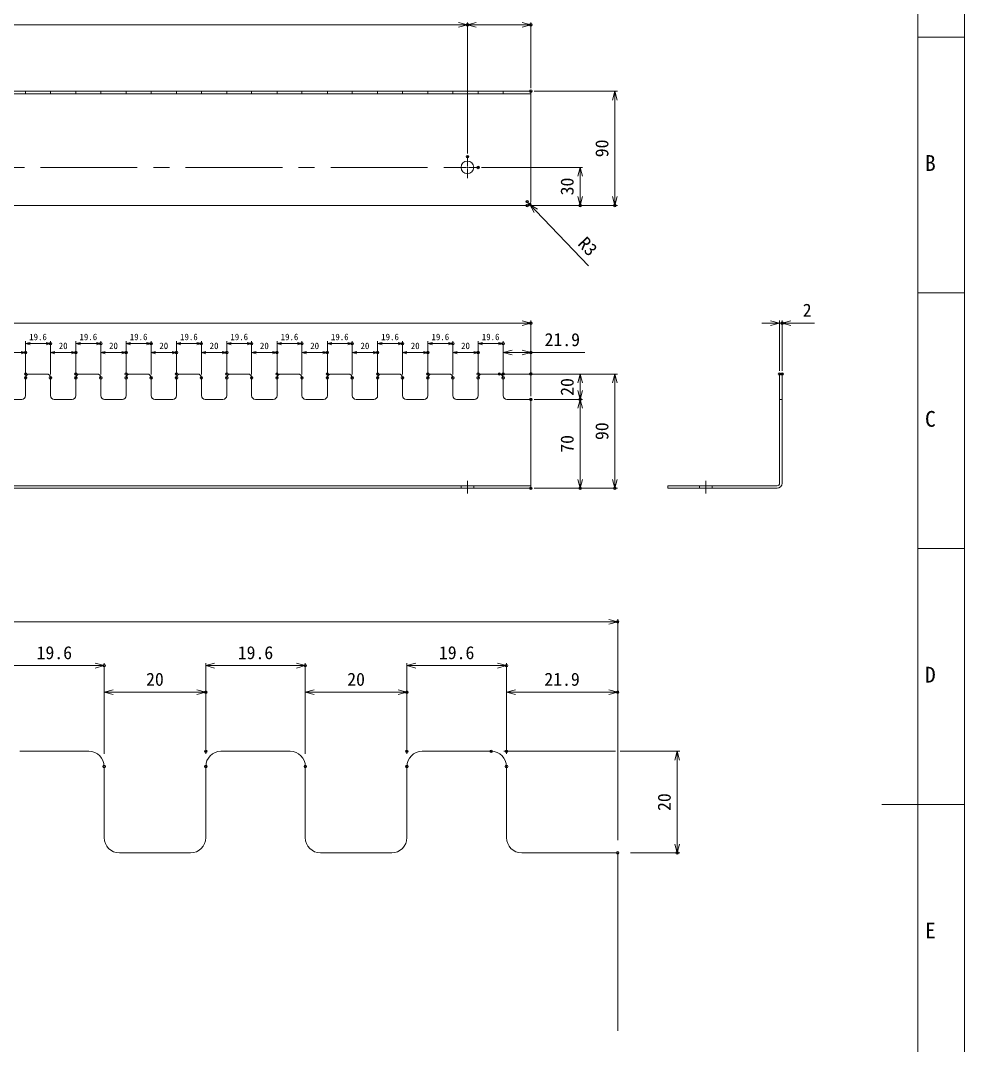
# Model space of a CAD drawing. Units: millimetres at full size, with parts at other scales. Extents: x -34906 to 7411, y -8440 to 3030.
# Drawn here: x -11451 to -10707, y -6895 to -6088 of the extents above; entities that cross this region are included whole.
import ezdxf
from ezdxf.enums import TextEntityAlignment as Align

# ---------------------------------------------------------------- set-up
doc = ezdxf.new("R2010")
doc.units = ezdxf.units.MM
doc.header["$LTSCALE"] = 4
doc.header["$PDMODE"] = 32
doc.header["$PDSIZE"] = 2
doc.linetypes.add('USER1', pattern=[28.575, 19.05, -3.175, 3.175, -3.175])
doc.linetypes.add('USER4', pattern=[4.7625, 3.175, -1.5875])
for name, color, linetype, lineweight in [('0-1_Defpoints', 7, 'Continuous', 18), ('0-2_01_外形線', 7, 'Continuous', 18), ('0-3_04_中心線', 7, 'USER1', 9), ('0-5_07_寸法線', 7, 'Continuous', 9), ('0-7_99_図枠', 7, 'Continuous', 18), ('0-A_03_かくれ線', 6, 'USER4', 18)]:
    doc.layers.add(name, color=color, linetype=linetype, lineweight=lineweight)
doc.styles.add('ＭＳ ゴシック', font='')
doc.styles.get('ＭＳ ゴシック').set_extended_font_data('MS Gothic')

msp = doc.modelspace()

# ---------------------------------------------------------------- linework, layer by layer
at = {"layer": '0-1_Defpoints'}
msp.add_lwpolyline([(-12985.993, -7510.374), (-10707.409, -7510.374), (-10707.409, -5899.254), (-12985.993, -5899.254)], close=True, dxfattribs=at)
at = {"layer": '0-2_01_外形線'}
for p, q in [((-12735.824, -6145.34), (-11048.824, -6145.34)), ((-11446.724, -6145.34), (-11446.724, -6143.34)), ((-11427.124, -6145.34), (-11427.124, -6143.34)), ((-11407.124, -6145.34), (-11407.124, -6143.34)), ((-11387.524, -6145.34), (-11387.524, -6143.34)), ((-11367.524, -6145.34), (-11367.524, -6143.34)), ((-11347.924, -6145.34), (-11347.924, -6143.34)), ((-11327.924, -6145.34), (-11327.924, -6143.34)), ((-11308.324, -6145.34), (-11308.324, -6143.34)), ((-11288.324, -6145.34), (-11288.324, -6143.34)), ((-11268.724, -6145.34), (-11268.724, -6143.34)), ((-11248.724, -6145.34), (-11248.724, -6143.34)), ((-11229.124, -6145.34), (-11229.124, -6143.34)), ((-11209.124, -6145.34), (-11209.124, -6143.34)), ((-11189.524, -6145.34), (-11189.524, -6143.34)), ((-11169.524, -6145.34), (-11169.524, -6143.34)), ((-11149.924, -6145.34), (-11149.924, -6143.34)), ((-11129.924, -6145.34), (-11129.924, -6143.34)), ((-11110.324, -6145.34), (-11110.324, -6143.34)), ((-11090.324, -6145.34), (-11090.324, -6143.34)), ((-11070.724, -6145.34), (-11070.724, -6143.34)), ((-12732.824, -6233.34), (-11128.824, -6233.34)), ((-11430.124, -6365.987), (-11443.724, -6365.987)), ((-11390.524, -6365.987), (-11404.124, -6365.987)), ((-11350.924, -6365.987), (-11364.524, -6365.987)), ((-11311.324, -6365.987), (-11324.924, -6365.987)), ((-11271.724, -6365.987), (-11285.324, -6365.987)), ((-11232.124, -6365.987), (-11245.724, -6365.987)), ((-11192.524, -6365.987), (-11206.124, -6365.987)), ((-11152.924, -6365.987), (-11166.524, -6365.987)), ((-11113.324, -6365.987), (-11126.924, -6365.987)), ((-11073.724, -6365.987), (-11087.324, -6365.987)), ((-11446.724, -6368.987), (-11446.724, -6382.987)), ((-11427.124, -6382.987), (-11427.124, -6368.987)), ((-11407.124, -6368.987), (-11407.124, -6382.987)), ((-11387.524, -6382.987), (-11387.524, -6368.987)), ((-11367.524, -6368.987), (-11367.524, -6382.987)), ((-11347.924, -6382.987), (-11347.924, -6368.987)), ((-11327.924, -6368.987), (-11327.924, -6382.987)), ((-11308.324, -6382.987), (-11308.324, -6368.987)), ((-11288.324, -6368.987), (-11288.324, -6382.987)), ((-11268.724, -6382.987), (-11268.724, -6368.987)), ((-11248.724, -6368.987), (-11248.724, -6382.987)), ((-11229.124, -6382.987), (-11229.124, -6368.987)), ((-11209.124, -6368.987), (-11209.124, -6382.987)), ((-11189.524, -6382.987), (-11189.524, -6368.987)), ((-11169.524, -6368.987), (-11169.524, -6382.987)), ((-11149.924, -6382.987), (-11149.924, -6368.987)), ((-11129.924, -6368.987), (-11129.924, -6382.987)), ((-11110.324, -6382.987), (-11110.324, -6368.987)), ((-11090.324, -6368.987), (-11090.324, -6382.987)), ((-11070.724, -6382.987), (-11070.724, -6368.987)), ((-11449.724, -6385.987), (-11463.724, -6385.987)), ((-11410.124, -6385.987), (-11424.124, -6385.987)), ((-11370.524, -6385.987), (-11384.524, -6385.987)), ((-11330.924, -6385.987), (-11344.924, -6385.987)), ((-11291.324, -6385.987), (-11305.324, -6385.987)), ((-11251.724, -6385.987), (-11265.724, -6385.987)), ((-11212.124, -6385.987), (-11226.124, -6385.987)), ((-11172.524, -6385.987), (-11186.524, -6385.987)), ((-11132.924, -6385.987), (-11146.924, -6385.987)), ((-11093.324, -6385.987), (-11107.324, -6385.987)), ((-11048.924, -6385.987), (-11067.724, -6385.987)), ((-11048.824, -6453.987), (-12735.824, -6453.987)), ((-10941.043, -6455.987), (-10855.043, -6455.987)), ((-11396.875, -6663.025), (-11451.275, -6663.025)), ((-11238.475, -6663.025), (-11292.875, -6663.025)), ((-11080.075, -6663.025), (-11134.475, -6663.025)), ((-11384.875, -6731.025), (-11384.875, -6675.025)), ((-11304.875, -6675.025), (-11304.875, -6731.025)), ((-11226.475, -6731.025), (-11226.475, -6675.025)), ((-11146.475, -6675.025), (-11146.475, -6731.025)), ((-11068.075, -6731.025), (-11068.075, -6675.025)), ((-11316.875, -6743.025), (-11372.875, -6743.025)), ((-11158.475, -6743.025), (-11214.475, -6743.025))]:
    msp.add_line(p, q, dxfattribs=at)
for points in [[(-11048.824, -6230.34), (-11048.824, -6143.34), (-12735.824, -6143.34), (-12735.824, -6230.34)], [(-11128.824, -6233.34), (-11068.824, -6233.34), (-11051.824, -6233.34)], [(-10851.043, -6451.987), (-10851.043, -6365.987), (-10853.043, -6365.987), (-10853.043, -6451.987)], [(-12735.824, -6385.987), (-12735.824, -6455.987), (-11048.824, -6455.987), (-11048.824, -6385.987)], [(-10855.043, -6453.987), (-10941.043, -6453.987), (-10941.043, -6455.987)], [(-10980.475, -6883.025), (-10980.475, -6743.025), (-11056.075, -6743.025)]]:
    msp.add_lwpolyline(points, dxfattribs=at)
msp.add_circle((-11098.824, -6203.34), 5, dxfattribs=at)
for centre, radius, start, end in [((-11051.824, -6230.34), 3, 270, 0), ((-11443.724, -6368.987), 3, 90, 180), ((-11430.124, -6368.987), 3, 0, 90), ((-11404.124, -6368.987), 3, 90, 180), ((-11390.524, -6368.987), 3, 0, 90), ((-11364.524, -6368.987), 3, 90, 180), ((-11350.924, -6368.987), 3, 0, 90), ((-11324.924, -6368.987), 3, 90, 180), ((-11311.324, -6368.987), 3, 0, 90), ((-11285.324, -6368.987), 3, 90, 180), ((-11271.724, -6368.987), 3, 0, 90), ((-11245.724, -6368.987), 3, 90, 180), ((-11232.124, -6368.987), 3, 360, 90), ((-11206.124, -6368.987), 3, 90, 180), ((-11192.524, -6368.987), 3, 0, 90), ((-11166.524, -6368.987), 3, 90, 180), ((-11152.924, -6368.987), 3, 0, 90), ((-11126.924, -6368.987), 3, 90, 180), ((-11113.324, -6368.987), 3, 0, 90), ((-11087.324, -6368.987), 3, 90, 180), ((-11073.724, -6368.987), 3, 0, 90), ((-11449.724, -6382.987), 3, 270, 0), ((-11424.124, -6382.987), 3, 180, 270), ((-11410.124, -6382.987), 3, 270, 0), ((-11384.524, -6382.987), 3, 180, 270), ((-11370.524, -6382.987), 3, 270, 0), ((-11344.924, -6382.987), 3, 180, 270), ((-11330.924, -6382.987), 3, 270, 0), ((-11305.324, -6382.987), 3, 180, 270), ((-11291.324, -6382.987), 3, 270, 0), ((-11265.724, -6382.987), 3, 180, 270), ((-11251.724, -6382.987), 3, 270, 0), ((-11226.124, -6382.987), 3, 180, 270), ((-11212.124, -6382.987), 3, 270, 0), ((-11186.524, -6382.987), 3, 180, 270), ((-11172.524, -6382.987), 3, 270, 0), ((-11146.924, -6382.987), 3, 180, 270), ((-11132.924, -6382.987), 3, 270, 0), ((-11107.324, -6382.987), 3, 180, 270), ((-11093.324, -6382.987), 3, 270, 0), ((-11067.724, -6382.987), 3, 180, 270), ((-10855.043, -6451.987), 4, 270, 0), ((-10855.043, -6451.987), 2, 270, 0), ((-11396.875, -6675.025), 12, 0, 90), ((-11292.875, -6675.025), 12, 90, 180), ((-11238.475, -6675.025), 12, 360, 90), ((-11134.475, -6675.025), 12, 90, 180), ((-11080.075, -6675.025), 12, 0, 90), ((-11372.875, -6731.025), 12, 180, 270), ((-11316.875, -6731.025), 12, 270, 0), ((-11214.475, -6731.025), 12, 180, 270), ((-11158.475, -6731.025), 12, 270, 0), ((-11056.075, -6731.025), 12, 180, 270)]:
    msp.add_arc(centre, radius, start, end, dxfattribs=at)
at = {"layer": '0-3_04_中心線'}
for p, q in [((-11098.824, -6202.34), (-11098.824, -6194.84)), ((-11107.324, -6203.34), (-11099.824, -6203.34)), ((-11098.824, -6211.84), (-11098.824, -6204.34)), ((-11097.824, -6203.34), (-11090.324, -6203.34))]:
    msp.add_line(p, q, dxfattribs=at)
at = {"layer": '0-3_04_中心線', "color": 1, "lineweight": 18}
for p, q in [((-12692.324, -6203.34), (-11092.324, -6203.34)), ((-11098.824, -6449.987), (-11098.824, -6459.987)), ((-10911.043, -6449.987), (-10911.043, -6459.987))]:
    msp.add_line(p, q, dxfattribs=at)
at = {"layer": '0-3_04_中心線', "linetype": 'Continuous'}
for p, q in [((-11099.324, -6203.34), (-11098.324, -6203.34)), ((-11098.824, -6203.84), (-11098.824, -6202.84))]:
    msp.add_line(p, q, dxfattribs=at)
at = {"layer": '0-5_07_寸法線', "color": 3, "lineweight": 18}
for p, q in [((-11551.824, -6091.125), (-11105.824, -6091.125)), ((-11098.824, -6192.34), (-11098.824, -6089.125)), ((-11098.824, -6192.34), (-11098.824, -6089.125)), ((-11091.824, -6091.125), (-11055.824, -6091.125)), ((-11048.824, -6140.84), (-11048.824, -6089.125)), ((-11046.324, -6143.34), (-10980.746, -6143.34)), ((-10982.746, -6150.34), (-10982.746, -6226.34)), ((-11087.824, -6203.34), (-11008.127, -6203.34)), ((-11010.127, -6210.34), (-11010.127, -6226.34)), ((-11051.824, -6230.34), (-11049.75, -6232.508)), ((-11049.324, -6233.34), (-10980.746, -6233.34)), ((-11049.324, -6233.34), (-11008.127, -6233.34)), ((-11003.577, -6280.757), (-11044.91, -6237.565)), ((-12728.824, -6325.943), (-11055.824, -6325.943)), ((-11048.824, -6363.423), (-11048.824, -6323.943)), ((-10860.043, -6325.943), (-10867.043, -6325.943)), ((-10853.043, -6363.487), (-10853.043, -6323.943)), ((-10853.043, -6325.943), (-10851.043, -6325.943)), ((-10851.043, -6363.487), (-10851.043, -6323.943)), ((-10844.043, -6325.943), (-10825.576, -6325.943)), ((-11446.724, -6366.487), (-11446.724, -6340.089)), ((-11443.224, -6342.089), (-11430.624, -6342.089)), ((-11427.124, -6366.487), (-11427.124, -6340.089)), ((-11407.124, -6366.487), (-11407.124, -6340.089)), ((-11403.624, -6342.089), (-11391.024, -6342.089)), ((-11387.524, -6366.487), (-11387.524, -6340.089)), ((-11367.524, -6366.487), (-11367.524, -6340.089)), ((-11364.024, -6342.089), (-11351.424, -6342.089)), ((-11347.924, -6366.487), (-11347.924, -6340.089)), ((-11327.924, -6366.487), (-11327.924, -6340.089)), ((-11324.424, -6342.089), (-11311.824, -6342.089)), ((-11308.324, -6366.487), (-11308.324, -6340.089)), ((-11288.324, -6366.487), (-11288.324, -6340.089)), ((-11284.824, -6342.089), (-11272.224, -6342.089)), ((-11268.724, -6366.487), (-11268.724, -6340.089)), ((-11248.724, -6366.487), (-11248.724, -6340.089)), ((-11245.224, -6342.089), (-11232.624, -6342.089)), ((-11229.124, -6366.487), (-11229.124, -6340.089)), ((-11209.124, -6366.487), (-11209.124, -6340.089)), ((-11205.624, -6342.089), (-11193.024, -6342.089)), ((-11189.524, -6366.487), (-11189.524, -6340.089)), ((-11169.524, -6366.487), (-11169.524, -6340.089)), ((-11166.024, -6342.089), (-11153.424, -6342.089)), ((-11149.924, -6366.487), (-11149.924, -6340.089)), ((-11129.924, -6366.487), (-11129.924, -6340.089)), ((-11126.424, -6342.089), (-11113.824, -6342.089)), ((-11110.324, -6366.487), (-11110.324, -6340.089)), ((-11090.324, -6366.487), (-11090.324, -6340.089)), ((-11086.824, -6342.089), (-11074.224, -6342.089)), ((-11070.724, -6366.487), (-11070.724, -6340.089)), ((-11463.224, -6349.13), (-11450.224, -6349.13)), ((-11446.724, -6363.487), (-11446.724, -6347.13)), ((-11427.124, -6366.487), (-11427.124, -6347.13)), ((-11423.624, -6349.13), (-11410.624, -6349.13)), ((-11407.124, -6363.487), (-11407.124, -6347.13)), ((-11387.524, -6366.487), (-11387.524, -6347.13)), ((-11384.024, -6349.13), (-11371.024, -6349.13)), ((-11367.524, -6363.487), (-11367.524, -6347.13)), ((-11347.924, -6366.487), (-11347.924, -6347.13)), ((-11344.424, -6349.13), (-11331.424, -6349.13)), ((-11327.924, -6363.487), (-11327.924, -6347.13)), ((-11308.324, -6366.487), (-11308.324, -6347.13)), ((-11304.824, -6349.13), (-11291.824, -6349.13)), ((-11288.324, -6363.487), (-11288.324, -6347.13)), ((-11268.724, -6366.487), (-11268.724, -6347.13)), ((-11265.224, -6349.13), (-11252.224, -6349.13)), ((-11248.724, -6363.487), (-11248.724, -6347.13)), ((-11229.124, -6366.487), (-11229.124, -6347.13)), ((-11225.624, -6349.13), (-11212.624, -6349.13)), ((-11209.124, -6363.487), (-11209.124, -6347.13)), ((-11189.524, -6366.487), (-11189.524, -6347.13)), ((-11186.024, -6349.13), (-11173.024, -6349.13)), ((-11169.524, -6363.487), (-11169.524, -6347.13)), ((-11149.924, -6366.487), (-11149.924, -6347.13)), ((-11146.424, -6349.13), (-11133.424, -6349.13)), ((-11129.924, -6363.487), (-11129.924, -6347.13)), ((-11110.324, -6366.487), (-11110.324, -6347.13)), ((-11106.824, -6349.13), (-11093.824, -6349.13)), ((-11090.324, -6363.487), (-11090.324, -6347.13)), ((-11070.724, -6363.487), (-11070.724, -6347.13)), ((-11063.724, -6349.13), (-11055.824, -6349.13)), ((-11048.824, -6383.487), (-11048.824, -6347.13)), ((-11048.824, -6349.13), (-11006.357, -6349.13)), ((-11071.224, -6365.987), (-10980.746, -6365.987)), ((-11046.324, -6365.987), (-11008.127, -6365.987)), ((-11010.127, -6372.987), (-11010.127, -6378.987)), ((-10982.746, -6372.987), (-10982.746, -6448.987)), ((-11046.324, -6385.987), (-11008.127, -6385.987)), ((-11046.324, -6385.987), (-11008.127, -6385.987)), ((-11010.127, -6392.987), (-11010.127, -6448.987)), ((-11046.324, -6455.987), (-10980.746, -6455.987)), ((-11046.324, -6455.987), (-11008.127, -6455.987)), ((-10980.475, -6733.025), (-10980.475, -6559.03)), ((-12157.611, -6561.03), (-10987.475, -6561.03)), ((-11456.275, -6595.594), (-11391.875, -6595.594)), ((-11384.875, -6665.025), (-11384.875, -6593.594)), ((-11304.875, -6665.025), (-11304.875, -6593.594)), ((-11297.875, -6595.594), (-11233.475, -6595.594)), ((-11226.475, -6665.025), (-11226.475, -6593.594)), ((-11146.475, -6665.025), (-11146.475, -6593.594)), ((-11139.475, -6595.594), (-11075.075, -6595.594)), ((-11068.075, -6665.025), (-11068.075, -6593.594)), ((-11384.875, -6665.025), (-11384.875, -6614.535)), ((-11377.875, -6616.535), (-11311.875, -6616.535)), ((-11304.875, -6653.025), (-11304.875, -6614.535)), ((-11226.475, -6665.025), (-11226.475, -6614.535)), ((-11219.475, -6616.535), (-11153.475, -6616.535)), ((-11146.475, -6653.025), (-11146.475, -6614.535)), ((-11068.075, -6653.025), (-11068.075, -6614.535)), ((-11061.075, -6616.535), (-10987.475, -6616.535)), ((-10980.475, -6733.025), (-10980.475, -6614.535)), ((-11070.075, -6663.025), (-10982.35, -6663.025)), ((-10978.6, -6663.025), (-10931.636, -6663.025)), ((-10933.636, -6670.025), (-10933.636, -6736.025)), ((-10970.475, -6743.025), (-10931.636, -6743.025))]:
    msp.add_line(p, q, dxfattribs=at)
at = {"layer": '0-5_07_寸法線'}
for p, q in [((-11098.824, -6091.125), (-11105.824, -6091.125)), ((-11098.824, -6091.125), (-11091.824, -6091.125)), ((-11048.824, -6091.125), (-11055.824, -6091.125)), ((-10982.746, -6143.34), (-10982.746, -6150.34)), ((-11010.127, -6203.34), (-11010.127, -6210.34)), ((-11010.127, -6233.34), (-11010.127, -6226.34)), ((-10982.746, -6233.34), (-10982.746, -6226.34)), ((-11049.75, -6232.508), (-11044.91, -6237.565)), ((-11048.824, -6325.943), (-11055.824, -6325.943)), ((-10853.043, -6325.943), (-10860.043, -6325.943)), ((-10851.043, -6325.943), (-10844.043, -6325.943)), ((-11446.724, -6342.089), (-11443.224, -6342.089)), ((-11427.124, -6342.089), (-11430.624, -6342.089)), ((-11407.124, -6342.089), (-11403.624, -6342.089)), ((-11387.524, -6342.089), (-11391.024, -6342.089)), ((-11367.524, -6342.089), (-11364.024, -6342.089)), ((-11347.924, -6342.089), (-11351.424, -6342.089)), ((-11327.924, -6342.089), (-11324.424, -6342.089)), ((-11308.324, -6342.089), (-11311.824, -6342.089)), ((-11288.324, -6342.089), (-11284.824, -6342.089)), ((-11268.724, -6342.089), (-11272.224, -6342.089)), ((-11248.724, -6342.089), (-11245.224, -6342.089)), ((-11229.124, -6342.089), (-11232.624, -6342.089)), ((-11209.124, -6342.089), (-11205.624, -6342.089)), ((-11189.524, -6342.089), (-11193.024, -6342.089)), ((-11169.524, -6342.089), (-11166.024, -6342.089)), ((-11149.924, -6342.089), (-11153.424, -6342.089)), ((-11129.924, -6342.089), (-11126.424, -6342.089)), ((-11110.324, -6342.089), (-11113.824, -6342.089)), ((-11090.324, -6342.089), (-11086.824, -6342.089)), ((-11070.724, -6342.089), (-11074.224, -6342.089)), ((-11446.724, -6349.13), (-11450.224, -6349.13)), ((-11427.124, -6349.13), (-11423.624, -6349.13)), ((-11407.124, -6349.13), (-11410.624, -6349.13)), ((-11387.524, -6349.13), (-11384.024, -6349.13)), ((-11367.524, -6349.13), (-11371.024, -6349.13)), ((-11347.924, -6349.13), (-11344.424, -6349.13)), ((-11327.924, -6349.13), (-11331.424, -6349.13)), ((-11308.324, -6349.13), (-11304.824, -6349.13)), ((-11288.324, -6349.13), (-11291.824, -6349.13)), ((-11268.724, -6349.13), (-11265.224, -6349.13)), ((-11248.724, -6349.13), (-11252.224, -6349.13)), ((-11229.124, -6349.13), (-11225.624, -6349.13)), ((-11209.124, -6349.13), (-11212.624, -6349.13)), ((-11189.524, -6349.13), (-11186.024, -6349.13)), ((-11169.524, -6349.13), (-11173.024, -6349.13)), ((-11149.924, -6349.13), (-11146.424, -6349.13)), ((-11129.924, -6349.13), (-11133.424, -6349.13)), ((-11110.324, -6349.13), (-11106.824, -6349.13)), ((-11090.324, -6349.13), (-11093.824, -6349.13)), ((-11070.724, -6349.13), (-11063.724, -6349.13)), ((-11048.824, -6349.13), (-11055.824, -6349.13)), ((-11010.127, -6365.987), (-11010.127, -6372.987)), ((-10982.746, -6365.987), (-10982.746, -6372.987)), ((-11010.127, -6385.987), (-11010.127, -6378.987)), ((-11010.127, -6385.987), (-11010.127, -6392.987)), ((-11010.127, -6455.987), (-11010.127, -6448.987)), ((-10982.746, -6455.987), (-10982.746, -6448.987)), ((-10980.475, -6561.03), (-10987.475, -6561.03)), ((-11384.875, -6595.594), (-11391.875, -6595.594)), ((-11304.875, -6595.594), (-11297.875, -6595.594)), ((-11226.475, -6595.594), (-11233.475, -6595.594)), ((-11146.475, -6595.594), (-11139.475, -6595.594)), ((-11068.075, -6595.594), (-11075.075, -6595.594)), ((-11384.875, -6616.535), (-11377.875, -6616.535)), ((-11304.875, -6616.535), (-11311.875, -6616.535)), ((-11226.475, -6616.535), (-11219.475, -6616.535)), ((-11146.475, -6616.535), (-11153.475, -6616.535)), ((-11068.075, -6616.535), (-11061.075, -6616.535)), ((-10980.475, -6616.535), (-10987.475, -6616.535)), ((-10933.636, -6663.025), (-10933.636, -6670.025)), ((-10933.636, -6743.025), (-10933.636, -6736.025))]:
    msp.add_line(p, q, dxfattribs=at)
for points in [[(-11105.824, -6089.249), (-11098.824, -6091.125), (-11105.824, -6093)], [(-11091.824, -6093), (-11098.824, -6091.125), (-11091.824, -6089.249)], [(-11055.824, -6089.249), (-11048.824, -6091.125), (-11055.824, -6093)], [(-10984.621, -6150.34), (-10982.746, -6143.34), (-10980.87, -6150.34)], [(-11012.002, -6210.34), (-11010.127, -6203.34), (-11008.251, -6210.34)], [(-11008.251, -6226.34), (-11010.127, -6233.34), (-11012.002, -6226.34)], [(-10980.87, -6226.34), (-10982.746, -6233.34), (-10984.621, -6226.34)], [(-11046.265, -6238.862), (-11049.75, -6232.508), (-11043.555, -6236.268)], [(-11055.824, -6324.067), (-11048.824, -6325.943), (-11055.824, -6327.818)], [(-10860.043, -6324.067), (-10853.043, -6325.943), (-10860.043, -6327.818)], [(-10844.043, -6327.818), (-10851.043, -6325.943), (-10844.043, -6324.067)], [(-11443.224, -6343.027), (-11446.724, -6342.089), (-11443.224, -6341.151)], [(-11430.624, -6341.151), (-11427.124, -6342.089), (-11430.624, -6343.027)], [(-11403.624, -6343.027), (-11407.124, -6342.089), (-11403.624, -6341.151)], [(-11391.024, -6341.151), (-11387.524, -6342.089), (-11391.024, -6343.027)], [(-11364.024, -6343.027), (-11367.524, -6342.089), (-11364.024, -6341.151)], [(-11351.424, -6341.151), (-11347.924, -6342.089), (-11351.424, -6343.027)], [(-11324.424, -6343.027), (-11327.924, -6342.089), (-11324.424, -6341.151)], [(-11311.824, -6341.151), (-11308.324, -6342.089), (-11311.824, -6343.027)], [(-11284.824, -6343.027), (-11288.324, -6342.089), (-11284.824, -6341.151)], [(-11272.224, -6341.151), (-11268.724, -6342.089), (-11272.224, -6343.027)], [(-11245.224, -6343.027), (-11248.724, -6342.089), (-11245.224, -6341.151)], [(-11232.624, -6341.151), (-11229.124, -6342.089), (-11232.624, -6343.027)], [(-11205.624, -6343.027), (-11209.124, -6342.089), (-11205.624, -6341.151)], [(-11193.024, -6341.151), (-11189.524, -6342.089), (-11193.024, -6343.027)], [(-11166.024, -6343.027), (-11169.524, -6342.089), (-11166.024, -6341.151)], [(-11153.424, -6341.151), (-11149.924, -6342.089), (-11153.424, -6343.027)], [(-11126.424, -6343.027), (-11129.924, -6342.089), (-11126.424, -6341.151)], [(-11113.824, -6341.151), (-11110.324, -6342.089), (-11113.824, -6343.027)], [(-11086.824, -6343.027), (-11090.324, -6342.089), (-11086.824, -6341.151)], [(-11074.224, -6341.151), (-11070.724, -6342.089), (-11074.224, -6343.027)], [(-11450.224, -6348.192), (-11446.724, -6349.13), (-11450.224, -6350.068)], [(-11423.624, -6350.068), (-11427.124, -6349.13), (-11423.624, -6348.192)], [(-11410.624, -6348.192), (-11407.124, -6349.13), (-11410.624, -6350.068)], [(-11384.024, -6350.068), (-11387.524, -6349.13), (-11384.024, -6348.192)], [(-11371.024, -6348.192), (-11367.524, -6349.13), (-11371.024, -6350.068)], [(-11344.424, -6350.068), (-11347.924, -6349.13), (-11344.424, -6348.192)], [(-11331.424, -6348.192), (-11327.924, -6349.13), (-11331.424, -6350.068)], [(-11304.824, -6350.068), (-11308.324, -6349.13), (-11304.824, -6348.192)], [(-11291.824, -6348.192), (-11288.324, -6349.13), (-11291.824, -6350.068)], [(-11265.224, -6350.068), (-11268.724, -6349.13), (-11265.224, -6348.192)], [(-11252.224, -6348.192), (-11248.724, -6349.13), (-11252.224, -6350.068)], [(-11225.624, -6350.068), (-11229.124, -6349.13), (-11225.624, -6348.192)], [(-11212.624, -6348.192), (-11209.124, -6349.13), (-11212.624, -6350.068)], [(-11186.024, -6350.068), (-11189.524, -6349.13), (-11186.024, -6348.192)], [(-11173.024, -6348.192), (-11169.524, -6349.13), (-11173.024, -6350.068)], [(-11146.424, -6350.068), (-11149.924, -6349.13), (-11146.424, -6348.192)], [(-11133.424, -6348.192), (-11129.924, -6349.13), (-11133.424, -6350.068)], [(-11106.824, -6350.068), (-11110.324, -6349.13), (-11106.824, -6348.192)], [(-11093.824, -6348.192), (-11090.324, -6349.13), (-11093.824, -6350.068)], [(-11063.724, -6351.005), (-11070.724, -6349.13), (-11063.724, -6347.254)], [(-11055.824, -6347.254), (-11048.824, -6349.13), (-11055.824, -6351.005)], [(-11012.002, -6372.987), (-11010.127, -6365.987), (-11008.251, -6372.987)], [(-10984.621, -6372.987), (-10982.746, -6365.987), (-10980.87, -6372.987)], [(-11008.251, -6378.987), (-11010.127, -6385.987), (-11012.002, -6378.987)], [(-11012.002, -6392.987), (-11010.127, -6385.987), (-11008.251, -6392.987)], [(-11008.251, -6448.987), (-11010.127, -6455.987), (-11012.002, -6448.987)], [(-10980.87, -6448.987), (-10982.746, -6455.987), (-10984.621, -6448.987)], [(-10987.475, -6559.154), (-10980.475, -6561.03), (-10987.475, -6562.905)], [(-11391.875, -6593.719), (-11384.875, -6595.594), (-11391.875, -6597.47)], [(-11297.875, -6597.47), (-11304.875, -6595.594), (-11297.875, -6593.719)], [(-11233.475, -6593.719), (-11226.475, -6595.594), (-11233.475, -6597.47)], [(-11139.475, -6597.47), (-11146.475, -6595.594), (-11139.475, -6593.719)], [(-11075.075, -6593.719), (-11068.075, -6595.594), (-11075.075, -6597.47)], [(-11377.875, -6618.411), (-11384.875, -6616.535), (-11377.875, -6614.659)], [(-11311.875, -6614.659), (-11304.875, -6616.535), (-11311.875, -6618.411)], [(-11219.475, -6618.411), (-11226.475, -6616.535), (-11219.475, -6614.659)], [(-11153.475, -6614.659), (-11146.475, -6616.535), (-11153.475, -6618.411)], [(-11061.075, -6618.411), (-11068.075, -6616.535), (-11061.075, -6614.659)], [(-10987.475, -6614.659), (-10980.475, -6616.535), (-10987.475, -6618.411)], [(-10935.512, -6670.025), (-10933.636, -6663.025), (-10931.76, -6670.025)], [(-10931.76, -6736.025), (-10933.636, -6743.025), (-10935.512, -6736.025)]]:
    msp.add_lwpolyline(points, dxfattribs=at)
for p in [(-11098.824, -6091.125), (-11048.824, -6091.125), (-11048.824, -6143.34), (-11048.824, -6143.34), (-11098.824, -6194.84), (-11090.324, -6203.34), (-11051.824, -6230.34), (-11051.824, -6233.34), (-11049.75, -6232.508), (-11010.127, -6233.34), (-10982.746, -6233.34), (-11048.824, -6325.943), (-10851.043, -6325.943), (-11427.124, -6342.089), (-11387.524, -6342.089), (-11347.924, -6342.089), (-11308.324, -6342.089), (-11268.724, -6342.089), (-11229.124, -6342.089), (-11189.524, -6342.089), (-11149.924, -6342.089), (-11110.324, -6342.089), (-11070.724, -6342.089), (-11446.724, -6349.13), (-11407.124, -6349.13), (-11367.524, -6349.13), (-11327.924, -6349.13), (-11288.324, -6349.13), (-11248.724, -6349.13), (-11209.124, -6349.13), (-11169.524, -6349.13), (-11129.924, -6349.13), (-11090.324, -6349.13), (-11048.824, -6349.13), (-11446.724, -6365.987), (-11407.124, -6365.987), (-11367.524, -6365.987), (-11327.924, -6365.987), (-11288.324, -6365.987), (-11248.724, -6365.987), (-11209.124, -6365.987), (-11169.524, -6365.987), (-11129.924, -6365.987), (-11090.324, -6365.987), (-11073.724, -6365.987), (-11070.724, -6365.987), (-11048.824, -6365.923), (-11048.824, -6365.987), (-10853.043, -6365.987), (-10851.043, -6365.987), (-11446.724, -6368.987), (-11427.124, -6368.987), (-11407.124, -6368.987), (-11387.524, -6368.987), (-11387.524, -6368.987), (-11367.524, -6368.987), (-11347.924, -6368.987), (-11347.924, -6368.987), (-11327.924, -6368.987), (-11308.324, -6368.987), (-11308.324, -6368.987), (-11288.324, -6368.987), (-11268.724, -6368.987), (-11268.724, -6368.987), (-11248.724, -6368.987), (-11229.124, -6368.987), (-11229.124, -6368.987), (-11209.124, -6368.987), (-11189.524, -6368.987), (-11189.524, -6368.987), (-11169.524, -6368.987), (-11149.924, -6368.987), (-11129.924, -6368.987), (-11110.324, -6368.987), (-11090.324, -6368.987), (-11070.724, -6368.987), (-11048.824, -6385.987), (-11048.824, -6385.987), (-11010.127, -6385.987), (-11048.824, -6455.987), (-11010.127, -6455.987), (-10982.746, -6455.987), (-10980.475, -6561.03), (-11384.875, -6595.594), (-11226.475, -6595.594), (-11068.075, -6595.594), (-11304.875, -6616.535), (-11146.475, -6616.535), (-10980.475, -6616.535), (-11304.875, -6663.025), (-11146.475, -6663.025), (-11080.075, -6663.025), (-11068.075, -6663.025), (-11384.875, -6675.025), (-11384.875, -6675.025), (-11304.875, -6675.025), (-11226.475, -6675.025), (-11146.475, -6675.025), (-11068.075, -6675.025), (-10980.475, -6743.025), (-10980.475, -6743.025), (-10933.636, -6743.025)]:
    msp.add_point(p, dxfattribs=at)
at = {"layer": '0-7_99_図枠'}
for p, q in [((-10707.409, -6100.664), (-10744.18, -6100.664)), ((-10707.409, -6302.075), (-10744.18, -6302.075)), ((-10707.409, -6503.485), (-10744.18, -6503.485)), ((-10707.409, -6704.896), (-10772.466, -6704.896))]:
    msp.add_line(p, q, dxfattribs=at)
msp.add_lwpolyline([(-12875.792, -7473.767), (-10744.18, -7473.767), (-10744.18, -5936.025), (-12875.792, -5936.025)], close=True, dxfattribs=at)
at = {"layer": '0-A_03_かくれ線'}
for p, q in [((-10851.043, -6385.987), (-10853.043, -6385.987)), ((-11103.824, -6453.987), (-11103.824, -6455.987)), ((-11093.824, -6453.987), (-11093.824, -6455.987)), ((-10916.043, -6453.987), (-10916.043, -6455.987)), ((-10906.043, -6453.987), (-10906.043, -6455.987))]:
    msp.add_line(p, q, dxfattribs=at)

# ---------------------------------------------------------------- texts
at = {"layer": '0-5_07_寸法線', "style": 'ＭＳ ゴシック'}
for s, rotation, p in [('90', 90, (-10984.746, -6195.34)), ('30', 90, (-11012.127, -6225.34)), ('R3', 313.74, (-11014.807, -6266.129)), ('20', 90, (-11012.127, -6383.166)), ('90', 90, (-10984.746, -6417.987)), ('70', 90, (-11012.127, -6427.987)), ('20', 90, (-10935.636, -6710.025))]:
    msp.add_text(s, height=10.26, rotation=rotation, dxfattribs=at).set_placement(p, align=Align.BOTTOM_LEFT)
for s, height, p in [('2', 10.26, (-10834.81, -6323.943)), ('19.6', 5.132, (-11443.924, -6340.889)), ('19.6', 5.132, (-11404.324, -6340.889)), ('19.6', 5.132, (-11364.724, -6340.889)), ('19.6', 5.132, (-11325.124, -6340.889)), ('19.6', 5.132, (-11285.524, -6340.889)), ('19.6', 5.132, (-11245.924, -6340.889)), ('19.6', 5.132, (-11206.324, -6340.889)), ('19.6', 5.132, (-11166.724, -6340.889)), ('19.6', 5.132, (-11127.124, -6340.889)), ('19.6', 5.132, (-11087.524, -6340.889)), ('21.9', 10.26, (-11038.091, -6347.13)), ('20', 5.132, (-11420.624, -6347.93)), ('20', 5.132, (-11381.024, -6347.93)), ('20', 5.132, (-11341.424, -6347.93)), ('20', 5.132, (-11301.824, -6347.93)), ('20', 5.132, (-11262.224, -6347.93)), ('20', 5.132, (-11222.624, -6347.93)), ('20', 5.132, (-11183.024, -6347.93)), ('20', 5.132, (-11143.424, -6347.93)), ('20', 5.132, (-11103.824, -6347.93)), ('19.6', 10.26, (-11438.075, -6593.594)), ('19.6', 10.26, (-11279.675, -6593.594)), ('19.6', 10.26, (-11121.275, -6593.594)), ('20', 10.26, (-11351.875, -6614.535)), ('20', 10.26, (-11193.475, -6614.535)), ('21.9', 10.26, (-11038.275, -6614.535))]:
    msp.add_text(s, height=height, dxfattribs=at).set_placement(p, align=Align.BOTTOM_LEFT)
at = {"layer": '0-7_99_図枠', "style": 'ＭＳ ゴシック'}
for s, p in [('B', (-10738.523, -6209.855)), ('C', (-10738.523, -6411.266)), ('D', (-10738.523, -6612.676)), ('E', (-10738.523, -6814.087))]:
    msp.add_text(s, height=12.44, dxfattribs=at).set_placement(p, align=Align.BOTTOM_LEFT)

doc.saveas('drawing.dxf')
